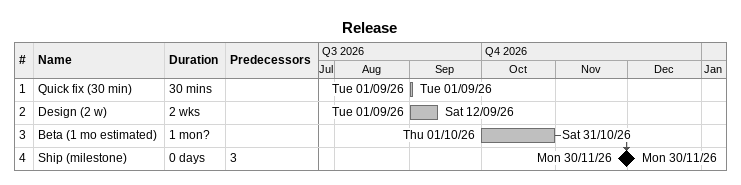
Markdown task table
Release

| ID | Task | Duration | Start | Finish | Predecessors |
|---|---|---|---|---|---|
| 1 | Quick fix (30 min) | 30min | 2026-09-01 | 2026-09-01 |  |
| 2 | Design (2 w) | 2w | 2026-09-01 | 2026-09-12 |  |
| 3 | Beta (1 mo estimated) | 1mo? | 2026-10-01 | 2026-10-31 |  |
| 4 | Ship (milestone) | 0d | 2026-11-30 | 2026-11-30 | 3 |
